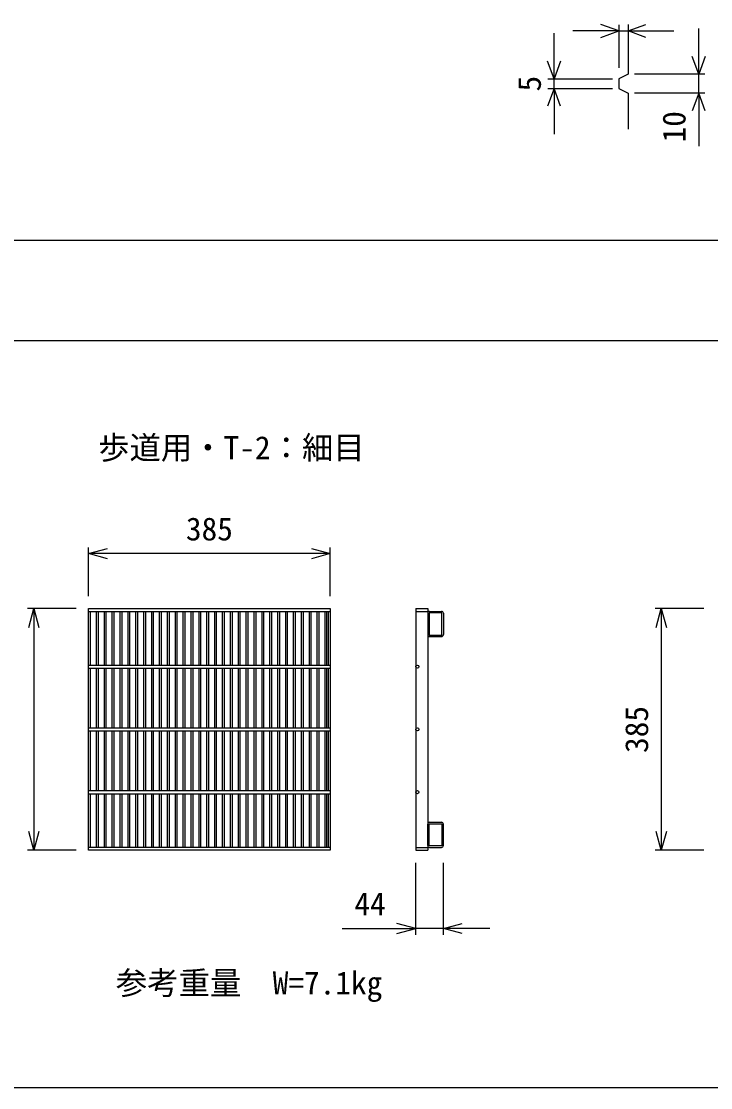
# Model space of a CAD drawing. Units: millimetres, scale not verified. Extents: x -10500 to 10500, y -7425 to 7425.
# Drawn here: x -4252 to -3153, y -1352 to 346 of the extents above; entities that cross this region are included whole.
import ezdxf
from ezdxf.enums import TextEntityAlignment as Align

# ---------------------------------------------------------------- set-up
doc = ezdxf.new("R2010")
doc.units = ezdxf.units.MM
doc.header["$LTSCALE"] = 25
for name, color, linetype, lineweight in [('0-1_DIM', 7, 'Continuous', 25), ('0-3_HATCH', 6, 'Continuous', 25), ('0-5_OUTLINE', 3, 'Continuous', 25), ('0-7_TXT', 7, 'Continuous', 25)]:
    doc.layers.add(name, color=color, linetype=linetype, lineweight=lineweight)
doc.styles.add('ＭＳ ゴシック', font='')
doc.styles.get('ＭＳ ゴシック').set_extended_font_data('MS Gothic')

msp = doc.modelspace()

# ---------------------------------------------------------------- linework, layer by layer
at = {"layer": '0-1_DIM'}
for p, q in [((-3299.77, 340.85), (-3299.77, 271.94)), ((-3402.73, 254.44), (-3402.73, 327.31)), ((-3299.77, 330.85), (-3372.63, 330.85)), ((-3299.77, 330.85), (-3284.77, 330.85)), ((-3284.77, 330.85), (-3211.9, 330.85)), ((-3172.27, 261.94), (-3172.27, 334.81)), ((-3162.27, 261.94), (-3274.77, 261.94)), ((-3172.27, 231.94), (-3172.27, 261.94)), ((-3412.73, 254.44), (-3309.77, 254.44)), ((-3412.73, 239.44), (-3309.77, 239.44)), ((-3402.73, 239.44), (-3402.73, 254.44)), ((-3402.73, 239.44), (-3402.73, 166.58)), ((-3162.27, 231.94), (-3274.77, 231.94)), ((-3172.27, 231.94), (-3172.27, 147.24)), ((-4144.36, -569.24), (-4144.36, -491.74)), ((-3759.36, -569.24), (-3759.36, -491.74)), ((-3759.36, -501.74), (-4144.36, -501.74)), ((-4164.36, -589.24), (-4241.86, -589.24)), ((-4231.86, -589.24), (-4231.86, -974.24)), ((-3164.36, -589.24), (-3241.86, -589.24)), ((-3231.86, -589.24), (-3231.86, -974.24)), ((-4164.36, -974.24), (-4241.86, -974.24)), ((-3164.36, -974.24), (-3241.86, -974.24)), ((-3623.04, -1108.96), (-3623.04, -994.24)), ((-3579.04, -1108.96), (-3579.04, -994.24)), ((-3740.3, -1098.96), (-3623.04, -1098.96)), ((-3579.04, -1098.96), (-3623.04, -1098.96)), ((-3505.08, -1098.96), (-3579.04, -1098.96))]:
    msp.add_line(p, q, dxfattribs=at)
for points in [[(-3327.96, 320.59), (-3299.77, 330.85), (-3327.96, 341.11)], [(-3256.58, 320.59), (-3284.77, 330.85), (-3256.58, 341.11)], [(-3162.01, 290.13), (-3172.27, 261.94), (-3182.53, 290.13)], [(-3392.46, 282.63), (-3402.73, 254.44), (-3412.99, 282.63)], [(-3392.46, 211.25), (-3402.73, 239.44), (-3412.99, 211.25)], [(-3162.01, 203.75), (-3172.27, 231.94), (-3182.53, 203.75)], [(-4114.36, -509.78), (-4144.36, -501.74), (-4114.36, -493.7)], [(-3789.36, -493.7), (-3759.36, -501.74), (-3789.36, -509.78)], [(-4239.9, -619.24), (-4231.86, -589.24), (-4223.82, -619.24)], [(-3239.9, -619.24), (-3231.86, -589.24), (-3223.82, -619.24)], [(-4223.82, -944.24), (-4231.86, -974.24), (-4239.9, -944.24)], [(-3223.82, -944.24), (-3231.86, -974.24), (-3239.9, -944.24)], [(-3653.04, -1107), (-3623.04, -1098.96), (-3653.04, -1090.92)], [(-3549.04, -1107), (-3579.04, -1098.96), (-3549.04, -1090.92)]]:
    msp.add_lwpolyline(points, dxfattribs=at)
at = {"layer": '0-3_HATCH'}
for p, q in [((-4144.36, -589.24), (-3759.36, -589.24)), ((-4144.36, -974.24), (-4144.36, -589.24)), ((-4144.36, -593.74), (-3759.36, -593.74)), ((-4141.36, -679.24), (-4141.36, -593.74)), ((-4131.8, -679.24), (-4131.8, -593.74)), ((-4128.8, -679.24), (-4128.8, -593.74)), ((-4119.24, -679.24), (-4119.24, -593.74)), ((-4116.24, -679.24), (-4116.24, -593.74)), ((-4106.68, -679.24), (-4106.68, -593.74)), ((-4103.68, -679.24), (-4103.68, -593.74)), ((-4094.12, -679.24), (-4094.12, -593.74)), ((-4091.12, -679.24), (-4091.12, -593.74)), ((-4081.56, -679.24), (-4081.56, -593.74)), ((-4078.56, -679.24), (-4078.56, -593.74)), ((-4069, -679.24), (-4069, -593.74)), ((-4066, -679.24), (-4066, -593.74)), ((-4056.44, -679.24), (-4056.44, -593.74)), ((-4053.44, -679.24), (-4053.44, -593.74)), ((-4043.88, -679.24), (-4043.88, -593.74)), ((-4040.88, -679.24), (-4040.88, -593.74)), ((-4031.32, -679.24), (-4031.32, -593.74)), ((-4028.32, -679.24), (-4028.32, -593.74)), ((-4018.76, -679.24), (-4018.76, -593.74)), ((-4015.76, -679.24), (-4015.76, -593.74)), ((-4006.2, -679.24), (-4006.2, -593.74)), ((-4003.2, -679.24), (-4003.2, -593.74)), ((-3993.64, -679.24), (-3993.64, -593.74)), ((-3990.64, -679.24), (-3990.64, -593.74)), ((-3981.08, -679.24), (-3981.08, -593.74)), ((-3978.08, -679.24), (-3978.08, -593.74)), ((-3968.52, -679.24), (-3968.52, -593.74)), ((-3965.52, -679.24), (-3965.52, -593.74)), ((-3955.96, -679.24), (-3955.96, -593.74)), ((-3952.96, -679.24), (-3952.96, -593.74)), ((-3943.4, -679.24), (-3943.4, -593.74)), ((-3940.4, -679.24), (-3940.4, -593.74)), ((-3930.84, -679.24), (-3930.84, -593.74)), ((-3927.84, -679.24), (-3927.84, -593.74)), ((-3918.28, -679.24), (-3918.28, -593.74)), ((-3915.28, -679.24), (-3915.28, -593.74)), ((-3905.72, -679.24), (-3905.72, -593.74)), ((-3902.72, -679.24), (-3902.72, -593.74)), ((-3893.16, -679.24), (-3893.16, -593.74)), ((-3890.16, -679.24), (-3890.16, -593.74)), ((-3880.6, -679.24), (-3880.6, -593.74)), ((-3877.6, -679.24), (-3877.6, -593.74)), ((-3868.04, -679.24), (-3868.04, -593.74)), ((-3865.04, -679.24), (-3865.04, -593.74)), ((-3855.48, -679.24), (-3855.48, -593.74)), ((-3852.48, -679.24), (-3852.48, -593.74)), ((-3842.92, -679.24), (-3842.92, -593.74)), ((-3839.92, -679.24), (-3839.92, -593.74)), ((-3830.36, -679.24), (-3830.36, -593.74)), ((-3827.36, -679.24), (-3827.36, -593.74)), ((-3817.8, -679.24), (-3817.8, -593.74)), ((-3814.8, -679.24), (-3814.8, -593.74)), ((-3805.24, -679.24), (-3805.24, -593.74)), ((-3802.24, -679.24), (-3802.24, -593.74)), ((-3792.68, -679.24), (-3792.68, -593.74)), ((-3789.68, -679.24), (-3789.68, -593.74)), ((-3780.12, -679.24), (-3780.12, -593.74)), ((-3777.12, -679.24), (-3777.12, -593.74)), ((-3767.56, -679.24), (-3767.56, -593.74)), ((-3764.56, -679.24), (-3764.56, -593.74)), ((-3762.36, -679.24), (-3762.36, -593.74)), ((-3759.36, -589.24), (-3759.36, -974.24)), ((-3623.04, -589.24), (-3604.04, -589.24)), ((-3623.04, -589.24), (-3623.04, -974.24)), ((-3623.04, -593.74), (-3604.04, -593.74)), ((-3604.04, -589.24), (-3604.04, -974.24)), ((-3601.04, -593.74), (-3582.04, -593.74)), ((-3604.04, -596.74), (-3604.04, -630.74)), ((-3579.04, -596.74), (-3579.04, -630.74)), ((-3601.04, -633.74), (-3582.04, -633.74)), ((-4144.36, -679.24), (-3759.36, -679.24)), ((-4144.36, -684.24), (-3759.36, -684.24)), ((-4141.36, -779.24), (-4141.36, -684.24)), ((-4131.8, -779.24), (-4131.8, -684.24)), ((-4128.8, -779.24), (-4128.8, -684.24)), ((-4119.24, -779.24), (-4119.24, -684.24)), ((-4116.24, -779.24), (-4116.24, -684.24)), ((-4106.68, -779.24), (-4106.68, -684.24)), ((-4103.68, -779.24), (-4103.68, -684.24)), ((-4094.12, -779.24), (-4094.12, -684.24)), ((-4091.12, -779.24), (-4091.12, -684.24)), ((-4081.56, -779.24), (-4081.56, -684.24)), ((-4078.56, -779.24), (-4078.56, -684.24)), ((-4069, -779.24), (-4069, -684.24)), ((-4066, -779.24), (-4066, -684.24)), ((-4056.44, -779.24), (-4056.44, -684.24)), ((-4053.44, -779.24), (-4053.44, -684.24)), ((-4043.88, -779.24), (-4043.88, -684.24)), ((-4040.88, -779.24), (-4040.88, -684.24)), ((-4031.32, -779.24), (-4031.32, -684.24)), ((-4028.32, -779.24), (-4028.32, -684.24)), ((-4018.76, -779.24), (-4018.76, -684.24)), ((-4015.76, -779.24), (-4015.76, -684.24)), ((-4006.2, -779.24), (-4006.2, -684.24)), ((-4003.2, -779.24), (-4003.2, -684.24)), ((-3993.64, -779.24), (-3993.64, -684.24)), ((-3990.64, -779.24), (-3990.64, -684.24)), ((-3981.08, -779.24), (-3981.08, -684.24)), ((-3978.08, -779.24), (-3978.08, -684.24)), ((-3968.52, -779.24), (-3968.52, -684.24)), ((-3965.52, -779.24), (-3965.52, -684.24)), ((-3955.96, -779.24), (-3955.96, -684.24)), ((-3952.96, -779.24), (-3952.96, -684.24)), ((-3943.4, -779.24), (-3943.4, -684.24)), ((-3940.4, -779.24), (-3940.4, -684.24)), ((-3930.84, -779.24), (-3930.84, -684.24)), ((-3927.84, -779.24), (-3927.84, -684.24)), ((-3918.28, -779.24), (-3918.28, -684.24)), ((-3915.28, -779.24), (-3915.28, -684.24)), ((-3905.72, -779.24), (-3905.72, -684.24)), ((-3902.72, -779.24), (-3902.72, -684.24)), ((-3893.16, -779.24), (-3893.16, -684.24)), ((-3890.16, -779.24), (-3890.16, -684.24)), ((-3880.6, -779.24), (-3880.6, -684.24)), ((-3877.6, -779.24), (-3877.6, -684.24)), ((-3868.04, -779.24), (-3868.04, -684.24)), ((-3865.04, -779.24), (-3865.04, -684.24)), ((-3855.48, -779.24), (-3855.48, -684.24)), ((-3852.48, -779.24), (-3852.48, -684.24)), ((-3842.92, -779.24), (-3842.92, -684.24)), ((-3839.92, -779.24), (-3839.92, -684.24)), ((-3830.36, -779.24), (-3830.36, -684.24)), ((-3827.36, -779.24), (-3827.36, -684.24)), ((-3817.8, -779.24), (-3817.8, -684.24)), ((-3814.8, -779.24), (-3814.8, -684.24)), ((-3805.24, -779.24), (-3805.24, -684.24)), ((-3802.24, -779.24), (-3802.24, -684.24)), ((-3792.68, -779.24), (-3792.68, -684.24)), ((-3789.68, -779.24), (-3789.68, -684.24)), ((-3780.12, -779.24), (-3780.12, -684.24)), ((-3777.12, -779.24), (-3777.12, -684.24)), ((-3767.56, -779.24), (-3767.56, -684.24)), ((-3764.56, -779.24), (-3764.56, -684.24)), ((-3762.36, -779.24), (-3762.36, -684.24)), ((-4144.36, -779.24), (-3759.36, -779.24)), ((-4144.36, -784.24), (-3759.36, -784.24)), ((-4141.36, -879.24), (-4141.36, -784.24)), ((-4131.8, -879.24), (-4131.8, -784.24)), ((-4128.8, -879.24), (-4128.8, -784.24)), ((-4119.24, -879.24), (-4119.24, -784.24)), ((-4116.24, -879.24), (-4116.24, -784.24)), ((-4106.68, -879.24), (-4106.68, -784.24)), ((-4103.68, -879.24), (-4103.68, -784.24)), ((-4094.12, -879.24), (-4094.12, -784.24)), ((-4091.12, -879.24), (-4091.12, -784.24)), ((-4081.56, -879.24), (-4081.56, -784.24)), ((-4078.56, -879.24), (-4078.56, -784.24)), ((-4069, -879.24), (-4069, -784.24)), ((-4066, -879.24), (-4066, -784.24)), ((-4056.44, -879.24), (-4056.44, -784.24)), ((-4053.44, -879.24), (-4053.44, -784.24)), ((-4043.88, -879.24), (-4043.88, -784.24)), ((-4040.88, -879.24), (-4040.88, -784.24)), ((-4031.32, -879.24), (-4031.32, -784.24)), ((-4028.32, -879.24), (-4028.32, -784.24)), ((-4018.76, -879.24), (-4018.76, -784.24)), ((-4015.76, -879.24), (-4015.76, -784.24)), ((-4006.2, -879.24), (-4006.2, -784.24)), ((-4003.2, -879.24), (-4003.2, -784.24)), ((-3993.64, -879.24), (-3993.64, -784.24)), ((-3990.64, -879.24), (-3990.64, -784.24)), ((-3981.08, -879.24), (-3981.08, -784.24)), ((-3978.08, -879.24), (-3978.08, -784.24)), ((-3968.52, -879.24), (-3968.52, -784.24)), ((-3965.52, -879.24), (-3965.52, -784.24)), ((-3955.96, -879.24), (-3955.96, -784.24)), ((-3952.96, -879.24), (-3952.96, -784.24)), ((-3943.4, -879.24), (-3943.4, -784.24)), ((-3940.4, -879.24), (-3940.4, -784.24)), ((-3930.84, -879.24), (-3930.84, -784.24)), ((-3927.84, -879.24), (-3927.84, -784.24)), ((-3918.28, -879.24), (-3918.28, -784.24)), ((-3915.28, -879.24), (-3915.28, -784.24)), ((-3905.72, -879.24), (-3905.72, -784.24)), ((-3902.72, -879.24), (-3902.72, -784.24)), ((-3893.16, -879.24), (-3893.16, -784.24)), ((-3890.16, -879.24), (-3890.16, -784.24)), ((-3880.6, -879.24), (-3880.6, -784.24)), ((-3877.6, -879.24), (-3877.6, -784.24)), ((-3868.04, -879.24), (-3868.04, -784.24)), ((-3865.04, -879.24), (-3865.04, -784.24)), ((-3855.48, -879.24), (-3855.48, -784.24)), ((-3852.48, -879.24), (-3852.48, -784.24)), ((-3842.92, -879.24), (-3842.92, -784.24)), ((-3839.92, -879.24), (-3839.92, -784.24)), ((-3830.36, -879.24), (-3830.36, -784.24)), ((-3827.36, -879.24), (-3827.36, -784.24)), ((-3817.8, -879.24), (-3817.8, -784.24)), ((-3814.8, -879.24), (-3814.8, -784.24)), ((-3805.24, -879.24), (-3805.24, -784.24)), ((-3802.24, -879.24), (-3802.24, -784.24)), ((-3792.68, -879.24), (-3792.68, -784.24)), ((-3789.68, -879.24), (-3789.68, -784.24)), ((-3780.12, -879.24), (-3780.12, -784.24)), ((-3777.12, -879.24), (-3777.12, -784.24)), ((-3767.56, -879.24), (-3767.56, -784.24)), ((-3764.56, -879.24), (-3764.56, -784.24)), ((-3762.36, -879.24), (-3762.36, -784.24)), ((-4144.36, -879.24), (-3759.36, -879.24)), ((-4144.36, -884.24), (-3759.36, -884.24)), ((-4141.36, -969.74), (-4141.36, -884.24)), ((-4131.8, -969.74), (-4131.8, -884.24)), ((-4128.8, -969.74), (-4128.8, -884.24)), ((-4119.24, -969.74), (-4119.24, -884.24)), ((-4116.24, -969.74), (-4116.24, -884.24)), ((-4106.68, -969.74), (-4106.68, -884.24)), ((-4103.68, -969.74), (-4103.68, -884.24)), ((-4094.12, -969.74), (-4094.12, -884.24)), ((-4091.12, -969.74), (-4091.12, -884.24)), ((-4081.56, -969.74), (-4081.56, -884.24)), ((-4078.56, -969.74), (-4078.56, -884.24)), ((-4069, -969.74), (-4069, -884.24)), ((-4066, -969.74), (-4066, -884.24)), ((-4056.44, -969.74), (-4056.44, -884.24)), ((-4053.44, -969.74), (-4053.44, -884.24)), ((-4043.88, -969.74), (-4043.88, -884.24)), ((-4040.88, -969.74), (-4040.88, -884.24)), ((-4031.32, -969.74), (-4031.32, -884.24)), ((-4028.32, -969.74), (-4028.32, -884.24)), ((-4018.76, -969.74), (-4018.76, -884.24)), ((-4015.76, -969.74), (-4015.76, -884.24)), ((-4006.2, -969.74), (-4006.2, -884.24)), ((-4003.2, -969.74), (-4003.2, -884.24)), ((-3993.64, -969.74), (-3993.64, -884.24)), ((-3990.64, -969.74), (-3990.64, -884.24)), ((-3981.08, -969.74), (-3981.08, -884.24)), ((-3978.08, -969.74), (-3978.08, -884.24)), ((-3968.52, -969.74), (-3968.52, -884.24)), ((-3965.52, -969.74), (-3965.52, -884.24)), ((-3955.96, -969.74), (-3955.96, -884.24)), ((-3952.96, -969.74), (-3952.96, -884.24)), ((-3943.4, -969.74), (-3943.4, -884.24)), ((-3940.4, -969.74), (-3940.4, -884.24)), ((-3930.84, -969.74), (-3930.84, -884.24)), ((-3927.84, -969.74), (-3927.84, -884.24)), ((-3918.28, -969.74), (-3918.28, -884.24)), ((-3915.28, -969.74), (-3915.28, -884.24)), ((-3905.72, -969.74), (-3905.72, -884.24)), ((-3902.72, -969.74), (-3902.72, -884.24)), ((-3893.16, -969.74), (-3893.16, -884.24)), ((-3890.16, -969.74), (-3890.16, -884.24)), ((-3880.6, -969.74), (-3880.6, -884.24)), ((-3877.6, -969.74), (-3877.6, -884.24)), ((-3868.04, -969.74), (-3868.04, -884.24)), ((-3865.04, -969.74), (-3865.04, -884.24)), ((-3855.48, -969.74), (-3855.48, -884.24)), ((-3852.48, -969.74), (-3852.48, -884.24)), ((-3842.92, -969.74), (-3842.92, -884.24)), ((-3839.92, -969.74), (-3839.92, -884.24)), ((-3830.36, -969.74), (-3830.36, -884.24)), ((-3827.36, -969.74), (-3827.36, -884.24)), ((-3817.8, -969.74), (-3817.8, -884.24)), ((-3814.8, -969.74), (-3814.8, -884.24)), ((-3805.24, -969.74), (-3805.24, -884.24)), ((-3802.24, -969.74), (-3802.24, -884.24)), ((-3792.68, -969.74), (-3792.68, -884.24)), ((-3789.68, -969.74), (-3789.68, -884.24)), ((-3780.12, -969.74), (-3780.12, -884.24)), ((-3777.12, -969.74), (-3777.12, -884.24)), ((-3767.56, -969.74), (-3767.56, -884.24)), ((-3764.56, -969.74), (-3764.56, -884.24)), ((-3762.36, -969.74), (-3762.36, -884.24)), ((-3604.04, -966.74), (-3604.04, -932.74)), ((-3601.04, -929.74), (-3582.04, -929.74)), ((-3579.04, -966.74), (-3579.04, -932.74)), ((-3759.36, -969.74), (-4144.36, -969.74)), ((-3759.36, -974.24), (-4144.36, -974.24)), ((-3623.04, -969.74), (-3604.04, -969.74)), ((-3623.04, -974.24), (-3604.04, -974.24)), ((-3601.04, -969.74), (-3582.04, -969.74))]:
    msp.add_line(p, q, dxfattribs=at)
for points in [[(-3601.74, -631.44), (-3581.34, -631.44), (-3581.34, -596.04), (-3601.74, -596.04)], [(-3601.74, -932.04), (-3581.34, -932.04), (-3581.34, -967.44), (-3601.74, -967.44)]]:
    msp.add_lwpolyline(points, close=True, dxfattribs=at)
for centre in [(-3620.54, -681.74), (-3620.54, -781.74), (-3620.54, -881.74)]:
    msp.add_circle(centre, 2.5, dxfattribs=at)
for centre, start, end in [((-3601.04, -596.74), 90, 180), ((-3582.04, -596.74), 0, 90), ((-3601.04, -630.74), 180, 270), ((-3582.04, -630.74), 270, 0), ((-3601.04, -932.74), 90, 180), ((-3582.04, -932.74), 0, 90), ((-3601.04, -966.74), 180, 270), ((-3582.04, -966.74), 270, 0)]:
    msp.add_arc(centre, 3, start, end, dxfattribs=at)
at = {"layer": '0-5_OUTLINE'}
for p, q in [((-3284.77, 340.98), (-3284.77, 261.94)), ((-3284.77, 231.94), (-3284.77, 174.23))]:
    msp.add_line(p, q, dxfattribs=at)
msp.add_lwpolyline([(-3284.77, 261.94), (-3299.77, 254.44), (-3299.77, 239.44), (-3284.77, 231.94)], dxfattribs=at)
at = {"layer": '0-7_TXT'}
for p, q in [((-8250, -2.43), (-2150, -2.43)), ((-8250, -162.43), (-2150, -162.43))]:
    msp.add_line(p, q, dxfattribs=at)
msp.add_lwpolyline([(-2150, 1947.57), (-2150, -1352.43), (-8250, -1352.43), (-8250, 1947.57)], dxfattribs=at)

# ---------------------------------------------------------------- texts
at = {"layer": '0-1_DIM', "style": 'ＭＳ ゴシック'}
for s, p in [('5', (-3412.73, 234.44)), ('10', (-3182.27, 153.29)), ('385', (-3241.86, -819.24))]:
    msp.add_text(s, height=36.66, rotation=90, dxfattribs=at).set_placement(p, align=Align.BOTTOM_LEFT)
for s, p in [('385', (-3989.36, -491.74)), ('44', (-3720.79, -1088.96)), ('参考重量\u3000W=7.1kg', (-4101.09, -1214.98))]:
    msp.add_text(s, height=36.66, dxfattribs=at).set_placement(p, align=Align.BOTTOM_LEFT)
at = {"layer": '0-7_TXT', "style": 'ＭＳ ゴシック'}
msp.add_text('歩道用・T-2：細目 ', height=36.66, dxfattribs=at).set_placement((-4129.32, -362.28), align=Align.BOTTOM_LEFT)

doc.saveas('drawing.dxf')
